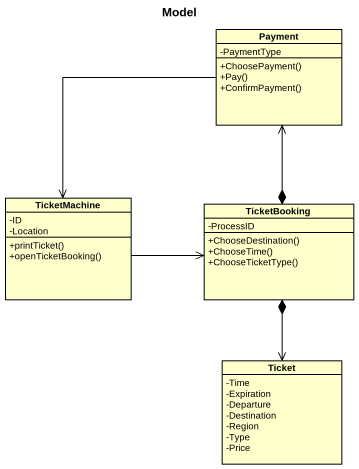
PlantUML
@startuml
title Model
hide circle
hide empty members
skinparam classAttributeIconSize 0
class Payment {
  -PaymentType
  +ChoosePayment()
  +Pay()
  +ConfirmPayment()
}
class TicketMachine {
  -ID
  -Location
  +printTicket()
  +openTicketBooking()
}
class TicketBooking {
  -ProcessID
  +ChooseDestination()
  +ChooseTime()
  +ChooseTicketType()
}
class Ticket {
  -Time
  -Expiration
  -Departure
  -Destination
  -Region
  -Type
  -Price
}
Payment --> TicketMachine
TicketMachine -right-> TicketBooking
TicketBooking *-up-> Payment
TicketBooking *--> Ticket
@enduml
